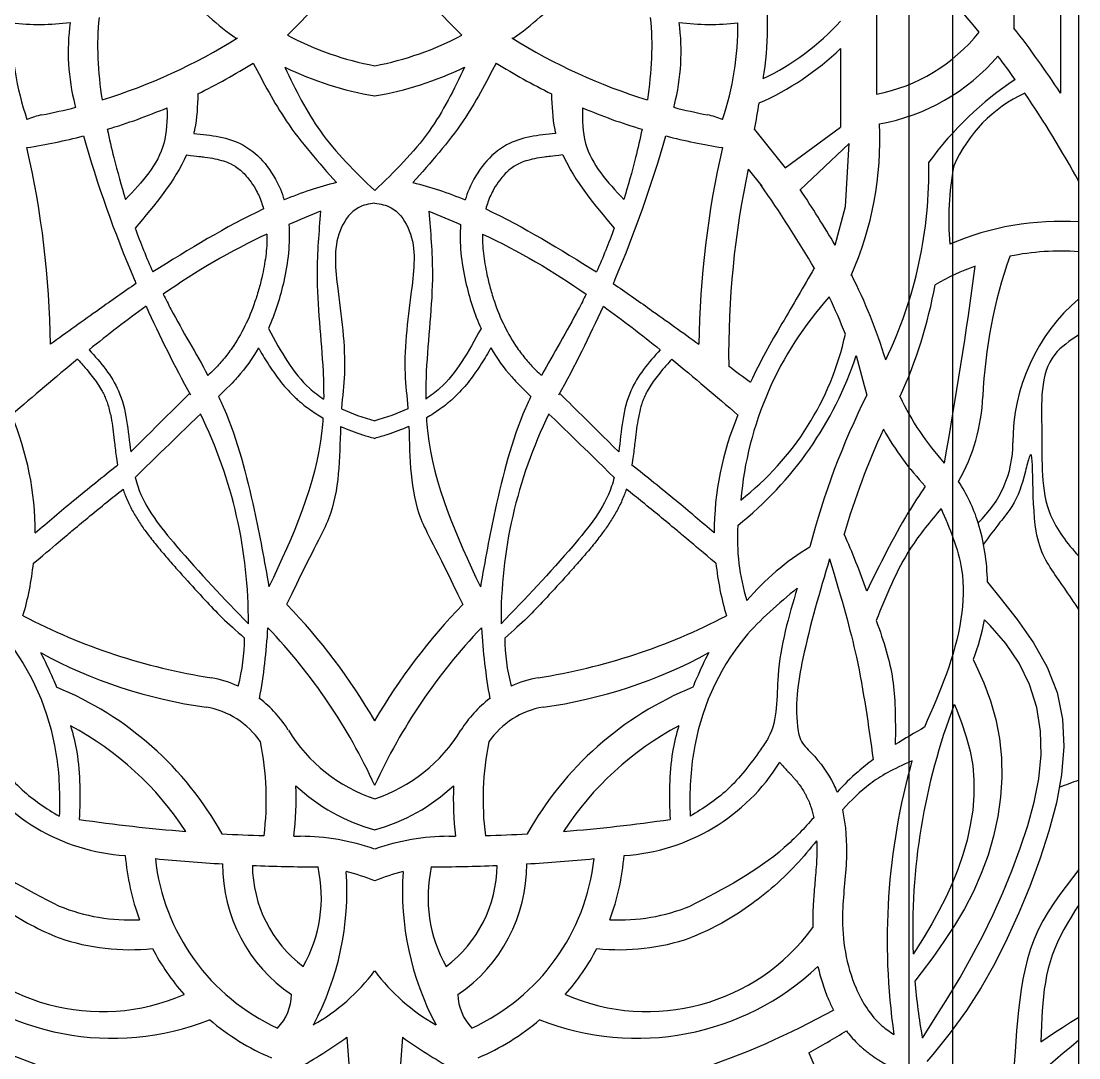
# Model space of a CAD drawing. Header units: millimetres. Extents: x 14385 to 129787, y 107826 to 186798.
# Drawn here: x 32983 to 34195, y 112960 to 114148 of the extents above; entities that cross this region are included whole.
import ezdxf

# ---------------------------------------------------------------- set-up
doc = ezdxf.new("R2010")
doc.units = ezdxf.units.MM
doc.header["$LTSCALE"] = 1000

msp = doc.modelspace()

# ---------------------------------------------------------------- linework, layer by layer
at = {"color": 251}
for p, q in [((34195.2, 112240.5), (34195.2, 115640.5)), ((34174.2, 114239.6), (34174.2, 114065.4)), ((33922.1, 114116.3), (33922.1, 114026.3)), ((33823.6, 114023.8), (33858.4, 113979.9)), ((33858.4, 113979.9), (33922.1, 114026.3)), ((33932.1, 114007.8), (33875.8, 113954.7)), ((33927.7, 113935.3), (33932.1, 114007.8)), ((33816.2, 113978.3), (33831.7, 113958.8)), ((33916, 113891), (33927.7, 113935.3)), ((34195.2, 113278.4), (34195.2, 113473.8)), ((33356.3, 112983.9), (33363.1, 112892.8)), ((33419.9, 112983.9), (33413.1, 112892.8))]:
    msp.add_line(p, q, dxfattribs=at)
at = {"color": 8}
msp.add_lwpolyline([(31400.6, 112190.5), (34050.6, 112190.5), (34050.6, 115690.5), (31400.6, 115690.5)], close=True, dxfattribs=at)
msp.add_lwpolyline([(32775.6, 112240.5), (34000.6, 112240.5), (34000.6, 115640.5), (32775.6, 115640.5), (32775.6, 112240.5)], dxfattribs=at)
at = {"color": 251}
for points in [[(33963.3, 114259.2), (33963.3, 114064.1)], [(34090.4, 113505.2), (34104.8, 113487.6), (34124.6, 113462.2), (34143.1, 113435.7), (34158.9, 113407.9), (34170.3, 113378.7), (34176.4, 113348.2), (34177.9, 113316.7), (34175.3, 113284.6), (34169.4, 113252.2), (34160.9, 113219.8), (34150.5, 113187.8), (34138.9, 113156.5), (34126.5, 113126.2), (34113.2, 113096.8), (34098.9, 113068.3), (34083.3, 113040.8), (34066.4, 113014.3), (34047.8, 112988.7), (34027.8, 112963.9), (34021.1, 112956)], [(34015.8, 112982.9), (34030.5, 113005.9), (34045, 113028.9), (34059, 113052.2), (34072.3, 113075.9), (34085, 113099.9), (34096.9, 113124.4), (34108, 113149.2), (34118.4, 113174.5), (34128, 113200.3), (34136.7, 113226.5), (34144, 113253.1), (34149.3, 113280), (34152, 113307.2), (34151.3, 113334.4), (34146.9, 113361.5), (34138.7, 113387.8), (34126.8, 113412.5), (34111.4, 113435), (34093.5, 113455.5), (34086.9, 113462.1)], [(34074.2, 113416.7), (34077.3, 113410.1), (34086.1, 113389.7), (34093.9, 113369), (34100.2, 113347.8), (34104.4, 113326.1), (34106.7, 113304), (34107, 113281.5), (34105.5, 113259), (34102.3, 113236.5), (34097.5, 113214.3), (34091.2, 113192.5), (34083.4, 113171.2), (34074.3, 113150.7), (34064, 113131), (34052.7, 113111.9), (34040.6, 113093.3), (34027.8, 113075.2), (34014.5, 113057.5), (34007.3, 113048.2)], [(34052.5, 113364.8), (34054.4, 113360.3), (34060.7, 113344.3), (34066.2, 113328.1), (34070.6, 113311.7), (34073.6, 113295.1), (34075, 113278.2), (34074.9, 113261.1), (34073.5, 113243.9), (34070.8, 113226.7), (34067, 113209.6), (34062.1, 113192.7), (34056.4, 113176.1), (34049.8, 113159.8), (34042.6, 113144), (34034.8, 113128.6), (34026.5, 113113.6), (34017.8, 113098.9), (34008.8, 113084.5), (34005.4, 113079.1)], [(34195.2, 113176.1), (34187.8, 113166.5), (34180.5, 113157), (34173.3, 113147.3), (34166.5, 113137.5), (34160.1, 113127.5), (34154.1, 113117.3), (34148.6, 113106.9), (34143.9, 113096.1), (34139.8, 113085), (34136.4, 113073.6), (34133.5, 113062.1), (34131.1, 113050.3), (34129.1, 113038.5), (34127.5, 113026.6), (34126.1, 113014.7), (34124.9, 113002.9), (34123.8, 112991), (34122.9, 112979.2), (34122.1, 112967.4), (34121.2, 112952.8)], [(34195.2, 113135.6), (34190.7, 113128.6), (34186.4, 113121.5), (34182.2, 113114.5), (34178.1, 113107.3), (34174.3, 113100.1), (34170.8, 113092.8), (34167.6, 113085.4), (34164.7, 113077.9), (34162.2, 113070.3), (34160.1, 113062.6), (34158.3, 113054.7), (34156.8, 113046.7), (34155.6, 113038.7), (34154.6, 113030.6), (34153.9, 113022.4), (34153.3, 113014.2), (34152.8, 113005.9), (34152.5, 112997.6), (34151.8, 112978.5), (34167.1, 112989.1), (34176.3, 112995.1), (34185.7, 113001.1), (34195.2, 113006.9)], [(34195.2, 112980.4), (34186.3, 112972.9), (34177.3, 112965.4), (34168.5, 112957.9), (34159.7, 112950.4), (34150.9, 112942.7), (34142.3, 112935), (34133.7, 112927.2), (34125.3, 112919.3), (34117, 112911.3), (34108.8, 112903.2), (34100.8, 112894.9), (34093, 112886.5), (34085.3, 112877.9), (34077.8, 112869.1), (34070.6, 112860.1), (34063.4, 112851), (34056.4, 112841.8), (34052.8, 112837)], [(33885.6, 112966), (33897.2, 112939.4), (33901.4, 112930.2), (33905.8, 112921.3), (33910.7, 112912.7), (33915.9, 112904.5), (33921.7, 112896.8), (33928, 112889.5), (33934.7, 112882.6), (33942, 112876.1), (33949.6, 112870), (33957.6, 112864.2), (33965.9, 112858.7), (33974.6, 112853.5), (33983.4, 112848.5), (33992.5, 112843.6), (34001.7, 112838.9), (34011, 112834.3), (34019.3, 112830.3)]]:
    msp.add_lwpolyline(points, dxfattribs=at)
for centre, radius, start, end in [((34404.3, 114145.7), 283.7, 152.7333, 181.1737), ((33219.3, 113436.3), 1109.4, 39.05, 47.8822), ((33468.6, 114142.7), 369.9, 350.5503, 8.4018), ((33452.7, 114441.7), 385, 222.7718, 234.587), ((33323.5, 114441.7), 385, 305.413, 317.2282), ((33004.4, 114415), 271, 263.0953, 277.3727), ((33307.6, 114142.7), 335.8, 179.4433, 198.6758), ((33281.3, 114112.9), 244.5, 172.1642, 194.4628), ((33494.8, 114112.9), 244.5, 345.5372, 7.8358), ((33771.8, 114415), 271, 262.6273, 276.9047), ((33468.6, 114142.7), 335.8, 341.3242, 0.5567), ((33711.8, 114338.4), 283.8, 295.3836, 317.8071), ((33219.3, 113436.3), 1143.5, 33.3771, 37.9734), ((32883.2, 114683.5), 654.8, 287.0901, 302.0667), ((33452.7, 114441.7), 351, 242.0283, 259.3983), ((33323.5, 114441.7), 351, 280.6017, 297.9717), ((33893, 114683.5), 654.8, 237.9333, 252.9099), ((33925.9, 114258.9), 198.3, 280.8933, 321.4175), ((33698.4, 114350.3), 323.7, 293.7547, 313.7158), ((33925.9, 114258.9), 232.4, 280.0881, 319.4443), ((33219.3, 113436.3), 1109.4, 35.5332, 37.2496), ((32883.2, 114683.5), 688.8, 296.0282, 302.0667), ((33452.7, 114441.7), 385, 244.2152, 260.3502), ((33323.5, 114441.7), 385, 279.6498, 295.7848), ((33893, 114683.5), 688.8, 237.9333, 243.9718), ((34344.2, 113749.9), 398.7, 123.8454, 143.6144), ((24169, 115690.5), 9797.4, 350.20536, 350.38463), ((34202.6, 113916.2), 164.5, 114.9693, 156.3921), ((33219.3, 113436.3), 1109.4, 28.4002, 34.5408), ((32883.2, 114683.5), 654.8, 280.8771, 284.3389), ((34405.5, 114402.9), 1405.5, 194.4628, 194.5766), ((32883.2, 114683.5), 688.8, 286.7474, 292.7933), ((33893, 114683.5), 688.8, 247.2067, 253.2526), ((32370.6, 114402.9), 1405.5, 345.4234, 345.5372), ((33893, 114683.5), 654.8, 255.6611, 259.1229), ((33043.6, 113890.9), 154.1, 103.8454, 110.5635), ((33732.6, 113890.9), 154.1, 69.4365, 76.1546), ((33587, 114011.3), 380.1, 335.9706, 2.8362), ((32883.2, 114683.5), 688.8, 278.8773, 284.3851), ((34405.5, 114402.9), 1405.5, 195.9656, 203.0598), ((32370.6, 114402.9), 1405.5, 336.9402, 344.0344), ((33893, 114683.5), 688.8, 255.6149, 261.1227), ((31957.6, 113765.2), 1058.9, 0.6737, 12.9766), ((34818.6, 113765.2), 1058.9, 167.0234, 179.3263), ((33527.1, 113975.9), 496.2, 334.1914, 1.2178), ((34391, 113919.4), 344.9, 169.5244, 184.5141), ((34818.6, 113765.2), 1024.8, 167.9943, 180.6926), ((32801.1, 113231.3), 1261.4, 30.1006, 35.3036), ((32801.1, 113231.3), 1295.5, 30.6154, 33.9478), ((34174.3, 113597.4), 321, 86.2661, 113.3226), ((34174.3, 113597.4), 287, 85.8221, 101.7176), ((34648.4, 113692.8), 563.8, 160.7839, 177.4596), ((34174.3, 113597.4), 287, 109.9369, 120.0936), ((29066.1, 114539.4), 5055.3, 349.7696, 352.358), ((34456.5, 114424.6), 1460.9, 203.0598, 203.2753), ((32319.7, 114424.6), 1460.9, 336.7247, 336.9402), ((33398, 113584.5), 601.9, 16.9349, 26.9639), ((33510.4, 113938.5), 528.2, 335.2685, 349.8829), ((34203.3, 113565.2), 397, 137.8032, 175.0877), ((33398, 113584.5), 567.8, 21.1378, 25.8272), ((34335.9, 113665.6), 216.3, 130.6045, 180.2312), ((34456.5, 114424.6), 1460.9, 204.3906, 208.8526), ((32319.7, 114424.6), 1460.9, 331.1474, 335.6094), ((33605.2, 113859.8), 330, 307.8368, 347.652), ((33544.2, 113896.5), 417.3, 308.5429, 341.5869), ((37129.1, 114586.4), 3293.2, 194.4497, 195.2672), ((34745.2, 113322), 887, 153.3916, 165.4085), ((34270.6, 113850.2), 310.2, 205.3203, 222.2519), ((33867.4, 113727.5), 218, 330.5988, 357.4596), ((32656.8, 113563.1), 342.1, 359.7358, 22.9723), ((32709.2, 113461.9), 534.1, 359.5279, 26.2073), ((34067, 113461.9), 534.1, 153.7927, 180.4721), ((34119.4, 113563.1), 342.1, 157.0277, 180.2642), ((34745.2, 113322), 852.9, 155.1642, 163.7964), ((34270.6, 113850.2), 344.3, 209.5803, 223.0732), ((33996.1, 113664.2), 123.5, 312.5656, 0.2312), ((33903.6, 113518.6), 184.4, 41.8397, 42.0985), ((33903.6, 113518.6), 184.4, 17.2315, 33.538), ((34046.8, 113555.8), 243, 176.6196, 197.1815), ((33852.7, 113502.8), 237.7, 0.5802, 17.2315), ((34043.3, 113288.4), 300.9, 121.3384, 139.4672), ((32656.8, 113563.1), 342.1, 343.5983, 353.9085), ((34119.4, 113563.1), 342.1, 186.0915, 196.4017), ((32791.7, 112999.8), 689.8, 30.1532, 44.078), ((33984.5, 112999.8), 689.8, 135.922, 149.8468), ((33309.4, 114088.7), 701.6, 242.4622, 261.1021), ((33466.8, 114088.7), 701.6, 278.8979, 297.5378), ((33852.7, 113502.8), 237.7, 338.7705, 350.1529), ((32579.2, 113492.9), 687.7, 349.8459, 356.6514), ((32791.7, 112999.8), 655.7, 24.5482, 43.6952), ((33984.5, 112999.8), 655.7, 136.3048, 155.4518), ((34197, 113492.9), 687.7, 183.3486, 190.1541), ((33025.2, 113441.1), 213.7, 345.0757, 0), ((33751, 113441.1), 213.7, 180, 194.9243), ((33272.5, 113917.3), 560.8, 241.5165, 262.0575), ((33503.7, 113917.3), 560.8, 277.9425, 298.4835), ((33178.6, 113267.7), 129.7, 65.834, 80.1412), ((33597.5, 113267.7), 129.7, 99.8588, 114.166), ((32879, 113030.5), 382.6, 29.1444, 67.8019), ((33897.2, 113030.5), 382.6, 112.1981, 150.8556), ((33178.6, 113267.7), 129.7, 31.5638, 53.3069), ((33597.5, 113267.7), 129.7, 126.6931, 148.4362), ((34721.4, 113107.9), 716.6, 158.9861, 182.2967), ((33178.6, 113267.7), 95.7, 34.7979, 80.1412), ((33597.5, 113267.7), 95.7, 99.8588, 145.2021), ((32870.6, 113023.7), 359.1, 33.0457, 61.9234), ((33905.6, 113023.7), 359.1, 118.0766, 146.9543), ((33446.9, 113432.4), 185.1, 211.5638, 251.4864), ((33329.3, 113432.4), 185.1, 288.5136, 328.4362), ((32936.4, 113256.3), 327.5, 352.6982, 11.6093), ((33839.8, 113256.3), 327.5, 168.3907, 187.3018), ((33116.1, 113417.5), 225.9, 211.6738, 266.4703), ((33660.1, 113417.5), 225.9, 273.5297, 328.3262), ((34734.8, 113094.6), 759.3, 164.2692, 188.1424), ((32936.4, 113256.3), 361.6, 353.2828, 2.478), ((33446.9, 113432.4), 219.1, 227.0748, 254.4449), ((33329.3, 113432.4), 219.1, 285.5551, 312.9252), ((33839.8, 113256.3), 361.6, 177.522, 186.7172), ((33313.7, 115028), 1814, 261.6258, 265.5052), ((33462.4, 115028), 1814, 274.4948, 278.3742), ((33313.7, 115028), 1814, 266.8192, 268.3414), ((33313.7, 115028), 1814, 269.4231, 269.6577), ((33301.3, 112949.8), 264.2, 70.8302, 89.6577), ((33474.9, 112949.8), 264.2, 90.3423, 109.1698), ((33462.4, 115028), 1814, 270.3423, 270.5769), ((33462.4, 115028), 1814, 271.6586, 273.1808), ((33377.6, 113214.6), 276.3, 184.6695, 200.3651), ((33331.7, 115176.3), 1997.4, 264.4001, 266.6194), ((33377.6, 113214.6), 242.3, 186.2059, 245.3968), ((33394.3, 113181.8), 180.5, 179.8377, 235.7393), ((33381.9, 113181.8), 180.5, 304.2607, 0.1623), ((33398.6, 113214.6), 242.3, 294.6032, 353.7941), ((33444.5, 115176.3), 1997.4, 273.3806, 275.5999), ((33398.6, 113214.6), 276.3, 339.6349, 355.3305), ((33331.7, 115176.3), 1997.4, 267.598, 269.7576), ((33394.3, 113181.8), 146.4, 180.4735, 233.0065), ((33166, 113144), 161, 330.5687, 12.5022), ((33029.6, 113151.7), 326.7, 331.9096, 3.8229), ((33301.3, 112949.8), 230.2, 67.8539, 76.3744), ((33474.9, 112949.8), 230.2, 103.6256, 112.1461), ((33746.6, 113151.7), 326.7, 176.1771, 208.0904), ((33610.2, 113144), 161, 167.4978, 209.4313), ((33444.5, 115176.3), 1997.4, 270.2424, 272.402), ((33381.9, 113181.8), 146.4, 306.9935, 359.5265), ((33107.3, 113331.6), 213.4, 247.7639, 273.0267), ((33668.9, 113331.6), 213.4, 266.9733, 292.2361), ((33075.7, 113248.5), 235.3, 216.1777, 293.5142), ((33700.5, 113248.5), 235.3, 246.4858, 323.8223), ((33107.3, 113331.6), 247.5, 250.9537, 276.0391), ((33668.9, 113331.6), 247.5, 263.9609, 289.0463), ((33377.6, 113214.6), 276.3, 207.865, 221.1667), ((33398.6, 113214.6), 276.3, 318.8333, 332.135), ((33087.4, 113285.1), 302.5, 226.7362, 291.6063), ((33688.8, 113285.1), 302.5, 248.3937, 313.2638), ((33202.7, 113199.5), 232.1, 299.7109, 322.9828), ((33573.4, 113199.5), 232.1, 217.0172, 240.2891), ((34721.4, 113107.9), 716.6, 184.7754, 190.0399), ((33235.7, 113034), 57.1, 315.9841, 358.7115), ((33540.5, 113034), 57.1, 181.2885, 224.0159), ((33306.4, 113816), 915.9, 240.9958, 262.5323), ((33469.8, 113816), 915.9, 277.4677, 299.0042), ((33377.6, 113214.6), 276.3, 229.6723, 247.0035), ((33398.6, 113214.6), 276.3, 292.9965, 310.3277), ((33502.3, 113674.6), 805.5, 298.4079, 301.9612), ((33032.9, 113434.6), 554.8, 298.7353, 305.6586), ((33743.3, 113434.6), 554.8, 234.3414, 241.2647)]:
    msp.add_arc(centre, radius, start, end, dxfattribs=at)
for points, knots in [([(33384.1, 114305.2), (33375, 114268.8), (33358.4, 114202.1), (33310.3, 114153.5), (33288, 114131.7)], [0, 0, 0, 0, 110.045901, 201.784367, 201.784367, 201.784367, 201.784367]), ([(33392.1, 114305.2), (33401.2, 114268.8), (33417.8, 114202.1), (33465.9, 114153.5), (33488.1, 114131.7)], [0, 0, 0, 0, 110.045901, 201.784367, 201.784367, 201.784367, 201.784367]), ([(33285.2, 114095), (33297.2, 114069.4), (33323.5, 114016.7), (33365.4, 113975.1), (33388.1, 113953.9)], [9.736536, 9.736536, 9.736536, 9.736536, 58.988042, 113.134042, 113.134042, 113.134042, 113.134042]), ([(33491, 114095), (33479, 114069.4), (33452.7, 114016.7), (33410.8, 113975.1), (33388.1, 113953.9)], [9.736536, 9.736536, 9.736536, 9.736536, 58.988042, 113.134042, 113.134042, 113.134042, 113.134042]), ([(33527.3, 114099.8), (33515.5, 114077.1), (33489.5, 114027.5), (33452.1, 113985.7), (33431.8, 113962.9)], [0, 0, 0, 0, 76.385982, 167.419487, 167.419487, 167.419487, 167.419487]), ([(33185.4, 114064.5), (33185.1, 114050.6), (33184.3, 114035.2), (33181.1, 114020.7), (33180.7, 114019.2)], [8.060073, 8.060073, 8.060073, 8.060073, 49.261126, 53.90202, 53.90202, 53.90202, 53.90202]), ([(33590.8, 114064.5), (33591.1, 114050.6), (33591.8, 114035.2), (33595.1, 114020.7), (33595.4, 114019.2)], [8.060073, 8.060073, 8.060073, 8.060073, 49.261126, 53.90202, 53.90202, 53.90202, 53.90202]), ([(33150, 114048.5), (33150.3, 114034.3), (33149.3, 113994.2), (33121.5, 113963.4), (33102.5, 113943.6)], [10.68156, 10.68156, 10.68156, 10.68156, 51.973874, 129.829474, 129.829474, 129.829474, 129.829474]), ([(33626.2, 114048.5), (33625.9, 114034.3), (33626.9, 113994.2), (33654.7, 113963.4), (33673.6, 113943.6)], [10.68156, 10.68156, 10.68156, 10.68156, 51.973874, 129.829474, 129.829474, 129.829474, 129.829474]), ([(33081.6, 114023.9), (33083.9, 114013), (33090.3, 113985.6), (33097.7, 113959.2), (33102.5, 113943.6)], [605.049537, 605.049537, 605.049537, 605.049537, 623.808942, 652.384226, 652.384226, 652.384226, 652.384226]), ([(33180.7, 114019.2), (33200.5, 114017.1), (33243.1, 114012.5), (33274.1, 113972.4), (33283.1, 113947.1), (33284.3, 113943)], [0, 0, 0, 0, 33.886649, 72.990687, 80.462726, 80.462726, 80.462726, 80.462726]), ([(33595.4, 114019.2), (33575.7, 114017.1), (33533.1, 114012.5), (33502.1, 113972.4), (33493.1, 113947.1), (33491.9, 113943)], [0, 0, 0, 0, 33.886649, 72.990687, 80.462726, 80.462726, 80.462726, 80.462726]), ([(33694.5, 114023.9), (33692.3, 114013), (33685.9, 113985.6), (33678.5, 113959.2), (33673.6, 113943.6)], [605.049537, 605.049537, 605.049537, 605.049537, 623.808942, 652.384226, 652.384226, 652.384226, 652.384226]), ([(33172.3, 113994.6), (33185.6, 113993), (33189.7, 113992.5), (33197.5, 113991.5), (33201.3, 113990.9), (33208.4, 113989.4), (33211.7, 113988.6), (33217.8, 113986.7), (33220.6, 113985.6), (33224.1, 113983.9), (33225, 113983.4), (33226.9, 113982.4), (33227.8, 113981.8), (33230.6, 113979.9), (33232.5, 113978.5), (33237.9, 113973.8), (33241.5, 113970), (33247.1, 113962.6), (33249.3, 113959.2), (33252.7, 113953.2), (33254, 113950.8), (33257.4, 113943.2), (33259.3, 113938), (33260.7, 113932.6)], [1.968634, 1.968634, 1.968634, 1.968634, 9.268067, 9.268067, 16.875546, 16.875546, 24.483026, 24.483026, 32.090505, 32.090505, 35.062223, 35.062223, 38.03394, 38.03394, 43.977376, 43.977376, 55.864247, 55.864247, 64.69854, 64.69854, 70.648921, 70.648921, 82.777765, 82.777765, 82.777765, 82.777765]), ([(33603.9, 113994.6), (33590.6, 113993), (33586.5, 113992.5), (33578.7, 113991.5), (33574.9, 113990.9), (33567.8, 113989.4), (33564.5, 113988.6), (33558.4, 113986.7), (33555.6, 113985.6), (33552.1, 113983.9), (33551.2, 113983.4), (33549.3, 113982.4), (33548.4, 113981.8), (33545.6, 113979.9), (33543.7, 113978.5), (33538.2, 113973.8), (33534.7, 113970), (33529.1, 113962.6), (33526.8, 113959.2), (33523.5, 113953.2), (33522.2, 113950.8), (33518.8, 113943.2), (33516.9, 113938), (33515.5, 113932.6)], [1.968634, 1.968634, 1.968634, 1.968634, 9.268067, 9.268067, 16.875546, 16.875546, 24.483026, 24.483026, 32.090505, 32.090505, 35.062223, 35.062223, 38.03394, 38.03394, 43.977376, 43.977376, 55.864247, 55.864247, 64.69854, 64.69854, 70.648921, 70.648921, 82.777765, 82.777765, 82.777765, 82.777765]), ([(33388.1, 113939.1), (33381.4, 113938.5), (33365.4, 113935.3), (33339.4, 113901.1), (33345.9, 113832.2), (33356.9, 113764.2), (33351.1, 113717.4), (33350.1, 113703.9), (33350.1, 113703.6)], [8.817859, 8.817859, 8.817859, 8.817859, 20.463232, 37.791429, 77.346339, 136.714083, 159.805735, 160.307513, 160.307513, 160.307513, 160.307513]), ([(33388.1, 113939.1), (33394.8, 113938.5), (33410.8, 113935.3), (33436.8, 113901.1), (33430.3, 113832.2), (33419.3, 113764.2), (33425.1, 113717.4), (33426.1, 113703.9), (33426.1, 113703.6)], [8.817859, 8.817859, 8.817859, 8.817859, 20.463232, 37.791429, 77.346339, 136.714083, 159.805735, 160.307513, 160.307513, 160.307513, 160.307513]), ([(33326.1, 113930), (33324.1, 113906.3), (33318.7, 113845.1), (33328.5, 113773.7), (33329.7, 113725.3), (33329.6, 113714.8)], [0, 0, 0, 0, 41.691861, 107.919927, 126.481131, 126.481131, 126.481131, 126.481131]), ([(33450.1, 113930), (33452.1, 113906.3), (33457.5, 113845.1), (33447.7, 113773.7), (33446.5, 113725.3), (33446.6, 113714.8)], [0, 0, 0, 0, 41.691861, 107.919927, 126.481131, 126.481131, 126.481131, 126.481131]), ([(33289.6, 113915), (33291.4, 113893.4), (33286.5, 113852.1), (33273.8, 113812.7), (33266.2, 113795.6)], [97.133851, 97.133851, 97.133851, 97.133851, 135.008597, 167.696997, 167.696997, 167.696997, 167.696997]), ([(33486.6, 113915), (33484.8, 113893.4), (33489.7, 113852.1), (33502.3, 113812.7), (33510, 113795.6)], [97.133851, 97.133851, 97.133851, 97.133851, 135.008597, 167.696997, 167.696997, 167.696997, 167.696997]), ([(33264.6, 113903.9), (33264.6, 113900.5), (33264.6, 113896.9), (33264.1, 113885.6), (33263.2, 113877.7), (33261.1, 113865.6), (33260.4, 113861.6), (33258.9, 113854.9), (33258.3, 113852.2), (33257, 113847), (33256.3, 113844.4), (33254.2, 113836.6), (33252.6, 113831.5), (33247.6, 113816.8), (33243.7, 113807.5), (33235, 113789.7), (33230.1, 113781.3), (33221.5, 113768.8), (33218.1, 113764.4), (33212.8, 113758.1), (33211.1, 113756.1), (33205.4, 113749.9), (33201.2, 113745.9), (33196.9, 113741.9)], [103.258592, 103.258592, 103.258592, 103.258592, 110.390214, 110.390214, 125.836739, 125.836739, 133.551417, 133.551417, 138.579984, 138.579984, 143.60855, 143.60855, 153.665683, 153.665683, 172.983257, 172.983257, 192.30083, 192.30083, 203.585598, 203.585598, 209.089451, 209.089451, 220.670894, 220.670894, 220.670894, 220.670894]), ([(33511.6, 113903.9), (33511.5, 113900.5), (33511.6, 113896.9), (33512.1, 113885.6), (33513, 113877.7), (33515.1, 113865.6), (33515.8, 113861.6), (33517.3, 113854.9), (33517.9, 113852.2), (33519.2, 113847), (33519.9, 113844.4), (33522, 113836.6), (33523.6, 113831.5), (33528.6, 113816.8), (33532.4, 113807.5), (33541.2, 113789.7), (33546.1, 113781.3), (33554.7, 113768.8), (33558.1, 113764.4), (33563.3, 113758.1), (33565.1, 113756.1), (33570.8, 113749.9), (33574.9, 113745.9), (33579.3, 113741.9)], [103.258592, 103.258592, 103.258592, 103.258592, 110.390214, 110.390214, 125.836739, 125.836739, 133.551417, 133.551417, 138.579984, 138.579984, 143.60855, 143.60855, 153.665683, 153.665683, 172.983257, 172.983257, 192.30083, 192.30083, 203.585598, 203.585598, 209.089451, 209.089451, 220.670894, 220.670894, 220.670894, 220.670894]), ([(33891.9, 113864.7), (33879.6, 113843.7), (33854.4, 113800.7), (33829.4, 113757.4), (33819, 113734.3)], [0, 0, 0, 0, 43.007908, 87.745354, 87.745354, 87.745354, 87.745354]), ([(33114.5, 113847.3), (33100.5, 113837.5), (33067.7, 113814.5), (33035.1, 113791.1), (33016.4, 113777.6)], [12.057294, 12.057294, 12.057294, 12.057294, 42.114275, 82.712822, 82.712822, 82.712822, 82.712822]), ([(33661.6, 113847.3), (33675.6, 113837.5), (33708.5, 113814.5), (33741.1, 113791.1), (33759.8, 113777.6)], [12.057294, 12.057294, 12.057294, 12.057294, 42.114275, 82.712822, 82.712822, 82.712822, 82.712822]), ([(33145.7, 113835.1), (33148.6, 113829.3), (33164.6, 113797.9), (33183.2, 113767.4), (33196.9, 113741.9)], [721.257648, 721.257648, 721.257648, 721.257648, 732.801835, 783.725585, 783.725585, 783.725585, 783.725585]), ([(33630.5, 113835.1), (33627.6, 113829.3), (33611.6, 113797.9), (33593, 113767.4), (33579.3, 113741.9)], [721.257648, 721.257648, 721.257648, 721.257648, 732.801835, 783.725585, 783.725585, 783.725585, 783.725585]), ([(33266.2, 113795.6), (33281, 113768.5), (33298.1, 113738.1), (33323.9, 113718.5), (33329.6, 113714.8)], [0.637691, 0.637691, 0.637691, 0.637691, 47.520377, 60.045523, 60.045523, 60.045523, 60.045523]), ([(33510, 113795.6), (33495.2, 113768.5), (33478.1, 113738.1), (33452.3, 113718.5), (33446.6, 113714.8)], [0.637691, 0.637691, 0.637691, 0.637691, 47.520377, 60.045523, 60.045523, 60.045523, 60.045523]), ([(34195.2, 113788.5), (34185, 113781.6), (34149, 113757.4), (34155, 113673.6), (34149.9, 113590.4), (34181.7, 113549.7), (34195.2, 113534.8)], [0, 0, 0, 0, 20.837288, 73.384294, 129.892507, 164.021273, 164.021273, 164.021273, 164.021273]), ([(33060.8, 113771.3), (33074.1, 113756.6), (33102.6, 113723), (33105.3, 113678.4), (33108.4, 113654.3)], [4.53294, 4.53294, 4.53294, 4.53294, 38.600692, 80.597282, 80.597282, 80.597282, 80.597282]), ([(33254.9, 113773.5), (33248, 113761.5), (33237.2, 113746.3), (33224.4, 113732.9), (33209, 113717.9)], [182.157763, 182.157763, 182.157763, 182.157763, 206.372016, 215.144657, 215.144657, 215.144657, 215.144657]), ([(33254.9, 113773.5), (33255.3, 113772.8), (33255.6, 113772.2), (33259.6, 113765.3), (33263.4, 113759), (33271.7, 113746.4), (33276.1, 113740.1), (33286, 113727.9), (33291.3, 113721.9), (33298.6, 113715.1), (33299.9, 113714), (33302.4, 113711.8), (33303.7, 113710.7), (33307.6, 113707.5), (33310.2, 113705.5), (33318.1, 113699.8), (33323.4, 113696.5), (33328.8, 113693.4)], [10.466095, 10.466095, 10.466095, 10.466095, 11.655552, 11.655552, 23.311104, 23.311104, 34.966656, 34.966656, 46.622208, 46.622208, 49.012948, 49.012948, 51.403689, 51.403689, 56.18517, 56.18517, 65.429215, 65.429215, 65.429215, 65.429215]), ([(33521.3, 113773.5), (33520.9, 113772.8), (33520.5, 113772.2), (33516.6, 113765.3), (33512.7, 113759), (33504.5, 113746.4), (33500, 113740.1), (33490.2, 113727.9), (33484.8, 113721.9), (33477.6, 113715.1), (33476.3, 113714), (33473.8, 113711.8), (33472.5, 113710.7), (33468.6, 113707.5), (33466, 113705.5), (33458.1, 113699.8), (33452.8, 113696.5), (33447.3, 113693.4)], [10.466095, 10.466095, 10.466095, 10.466095, 11.655552, 11.655552, 23.311104, 23.311104, 34.966656, 34.966656, 46.622208, 46.622208, 49.012948, 49.012948, 51.403689, 51.403689, 56.18517, 56.18517, 65.429215, 65.429215, 65.429215, 65.429215]), ([(33521.3, 113773.5), (33528.2, 113761.5), (33539, 113746.3), (33551.8, 113732.9), (33567.1, 113717.9)], [182.157763, 182.157763, 182.157763, 182.157763, 206.372016, 215.144657, 215.144657, 215.144657, 215.144657]), ([(33715.4, 113771.3), (33702, 113756.6), (33673.6, 113723), (33670.9, 113678.4), (33667.8, 113654.3)], [4.53294, 4.53294, 4.53294, 4.53294, 38.600692, 80.597282, 80.597282, 80.597282, 80.597282]), ([(33047.6, 113760.6), (33052.4, 113755.2), (33055.3, 113751.9), (33060.3, 113746), (33062.4, 113743.4), (33066.5, 113738.1), (33068.4, 113735.5), (33071.9, 113730.3), (33073.6, 113727.7), (33076, 113723.3), (33077, 113721.5), (33078.7, 113717.9), (33079.5, 113716), (33081, 113712.2), (33081.7, 113710.2), (33083.7, 113703.6), (33084.9, 113698.7), (33086.7, 113689.5), (33087.4, 113685.2), (33088.6, 113676.4), (33089.1, 113671.9), (33090.3, 113661.5), (33091, 113655.6), (33092.2, 113646.2), (33092.7, 113642.7), (33093.3, 113639.3)], [5.663069, 5.663069, 5.663069, 5.663069, 13.471162, 13.471162, 19.798888, 19.798888, 26.126615, 26.126615, 32.454342, 32.454342, 36.786327, 36.786327, 41.244266, 41.244266, 45.702205, 45.702205, 55.733273, 55.733273, 63.825199, 63.825199, 71.917125, 71.917125, 82.046604, 82.046604, 87.756589, 87.756589, 87.756589, 87.756589]), ([(33728.6, 113760.6), (33723.8, 113755.2), (33720.9, 113751.9), (33715.9, 113746), (33713.7, 113743.4), (33709.7, 113738.1), (33707.8, 113735.5), (33704.3, 113730.3), (33702.6, 113727.7), (33700.1, 113723.3), (33699.2, 113721.5), (33697.5, 113717.9), (33696.7, 113716), (33695.2, 113712.2), (33694.5, 113710.2), (33692.4, 113703.6), (33691.3, 113698.7), (33689.5, 113689.5), (33688.8, 113685.2), (33687.6, 113676.4), (33687.1, 113671.9), (33685.8, 113661.5), (33685.2, 113655.6), (33683.9, 113646.2), (33683.4, 113642.7), (33682.9, 113639.3)], [5.663069, 5.663069, 5.663069, 5.663069, 13.471162, 13.471162, 19.798888, 19.798888, 26.126615, 26.126615, 32.454342, 32.454342, 36.786327, 36.786327, 41.244266, 41.244266, 45.702205, 45.702205, 55.733273, 55.733273, 63.825199, 63.825199, 71.917125, 71.917125, 82.046604, 82.046604, 87.756589, 87.756589, 87.756589, 87.756589]), ([(33209, 113717.9), (33211.2, 113713.4), (33230, 113672.2), (33248.8, 113598.5), (33261.8, 113529.2), (33266.9, 113499.7)], [799.540992, 799.540992, 799.540992, 799.540992, 808.1985, 879.599569, 932.243975, 932.243975, 932.243975, 932.243975]), ([(33567.1, 113717.9), (33565, 113713.4), (33546.2, 113672.2), (33527.4, 113598.5), (33514.3, 113529.2), (33509.3, 113499.7)], [799.540992, 799.540992, 799.540992, 799.540992, 808.1985, 879.599569, 932.243975, 932.243975, 932.243975, 932.243975]), ([(33328.8, 113693.4), (33328.5, 113688.4), (33322.7, 113620.9), (33294.6, 113557.8), (33266.9, 113499.7)], [139.015821, 139.015821, 139.015821, 139.015821, 147.915901, 258.850823, 258.850823, 258.850823, 258.850823]), ([(33447.3, 113693.4), (33447.7, 113688.4), (33453.5, 113620.9), (33481.6, 113557.8), (33509.3, 113499.7)], [139.015821, 139.015821, 139.015821, 139.015821, 147.915901, 258.850823, 258.850823, 258.850823, 258.850823]), ([(33349, 113683.5), (33347.6, 113647.1), (33348.2, 113592.7), (33319.9, 113547.7), (33287.2, 113479.6)], [171.975465, 171.975465, 171.975465, 171.975465, 234.826137, 264.547251, 264.547251, 264.547251, 264.547251]), ([(33349, 113683.5), (33357.3, 113679.9), (33365.7, 113676.8), (33378.7, 113672.5), (33383.4, 113671.1), (33388.1, 113669.8)], [76.69814, 76.69814, 76.69814, 76.69814, 90.425928, 90.425928, 98.095952, 98.095952, 98.095952, 98.095952]), ([(33427.2, 113683.5), (33418.9, 113679.9), (33410.5, 113676.8), (33397.5, 113672.5), (33392.8, 113671.1), (33388.1, 113669.8)], [76.69814, 76.69814, 76.69814, 76.69814, 90.425928, 90.425928, 98.095952, 98.095952, 98.095952, 98.095952]), ([(33427.2, 113683.5), (33428.6, 113647.1), (33428, 113592.7), (33456.3, 113547.7), (33489, 113479.6)], [171.975465, 171.975465, 171.975465, 171.975465, 234.826137, 264.547251, 264.547251, 264.547251, 264.547251]), ([(34195.2, 113473.8), (34186.5, 113486.8), (34166.7, 113516), (34137.1, 113557.1), (34145.5, 113678.4), (34131.3, 113621.3), (34123.8, 113597), (34102.7, 113571.4), (34092.1, 113557), (34085.9, 113548.6)], [0, 0, 0, 0, 26.597949, 60.165239, 110.172338, 119.861768, 145.447556, 158.649383, 177.082636, 177.082636, 177.082636, 177.082636]), ([(32998.9, 113561.5), (33013.5, 113574), (33044.6, 113600.3), (33076.4, 113625.8), (33093.3, 113639.3)], [4.266555, 4.266555, 4.266555, 4.266555, 38.049244, 76.064807, 76.064807, 76.064807, 76.064807]), ([(33777.3, 113561.5), (33762.7, 113574), (33731.6, 113600.3), (33699.8, 113625.8), (33682.9, 113639.3)], [4.266555, 4.266555, 4.266555, 4.266555, 38.049244, 76.064807, 76.064807, 76.064807, 76.064807]), ([(33113.5, 113625.1), (33114.4, 113621.7), (33123, 113592.5), (33168.9, 113535), (33215.3, 113486.3), (33243.3, 113457.5)], [97.81775, 97.81775, 97.81775, 97.81775, 104.098584, 151.712117, 223.043071, 223.043071, 223.043071, 223.043071]), ([(33662.6, 113625.1), (33661.8, 113621.7), (33653.2, 113592.5), (33607.3, 113535), (33560.9, 113486.3), (33532.9, 113457.5)], [97.81775, 97.81775, 97.81775, 97.81775, 104.098584, 151.712117, 223.043071, 223.043071, 223.043071, 223.043071]), ([(32997, 113526.8), (33026.8, 113551.7), (33034.7, 113558.4), (33048.9, 113570.4), (33055.3, 113575.7), (33068.1, 113586.2), (33074.5, 113591.4), (33087.2, 113601.7), (33093.4, 113606.7), (33099.7, 113611.7)], [6.912797, 6.912797, 6.912797, 6.912797, 25.223203, 25.223203, 39.969487, 39.969487, 54.715772, 54.715772, 68.883087, 68.883087, 68.883087, 68.883087]), ([(33099.7, 113611.7), (33100.4, 113609.7), (33101.1, 113607.6), (33102.7, 113603.3), (33103.6, 113601), (33105.6, 113596.5), (33106.7, 113594.3), (33109.9, 113587.8), (33112.3, 113583.6), (33117.3, 113575.3), (33119.9, 113571.3), (33125.3, 113563.6), (33128.2, 113559.8), (33134.5, 113551.6), (33138.1, 113547.2), (33143.6, 113540.6), (33145.5, 113538.4), (33149.3, 113533.9), (33151.2, 113531.7), (33155, 113527.3), (33156.9, 113525.1), (33162.7, 113518.6), (33166.6, 113514.2), (33178.2, 113501.4), (33185.9, 113492.9), (33206.1, 113471.4), (33218.6, 113458.5), (33239, 113441.1)], [102.835765, 102.835765, 102.835765, 102.835765, 106.1675, 106.1675, 110.029438, 110.029438, 113.891377, 113.891377, 121.615254, 121.615254, 129.339131, 129.339131, 137.063008, 137.063008, 146.440756, 146.440756, 151.435751, 151.435751, 156.430746, 156.430746, 161.425741, 161.425741, 171.415731, 171.415731, 191.395712, 191.395712, 223.043071, 223.043071, 223.043071, 223.043071]), ([(33676.5, 113611.7), (33675.8, 113609.7), (33675.1, 113607.6), (33673.5, 113603.3), (33672.5, 113601), (33670.6, 113596.5), (33669.5, 113594.3), (33666.3, 113587.8), (33663.9, 113583.6), (33658.9, 113575.3), (33656.3, 113571.3), (33650.8, 113563.6), (33648, 113559.8), (33641.7, 113551.6), (33638.1, 113547.2), (33632.6, 113540.6), (33630.7, 113538.4), (33626.9, 113533.9), (33625, 113531.7), (33621.2, 113527.3), (33619.2, 113525.1), (33613.5, 113518.6), (33609.6, 113514.2), (33598, 113501.4), (33590.2, 113492.9), (33570, 113471.4), (33557.6, 113458.5), (33537.2, 113441.1)], [102.835765, 102.835765, 102.835765, 102.835765, 106.1675, 106.1675, 110.029438, 110.029438, 113.891377, 113.891377, 121.615254, 121.615254, 129.339131, 129.339131, 137.063008, 137.063008, 146.440756, 146.440756, 151.435751, 151.435751, 156.430746, 156.430746, 161.425741, 161.425741, 171.415731, 171.415731, 191.395712, 191.395712, 223.043071, 223.043071, 223.043071, 223.043071]), ([(33779.2, 113526.8), (33749.4, 113551.7), (33741.5, 113558.4), (33727.2, 113570.4), (33720.9, 113575.7), (33708.1, 113586.2), (33701.7, 113591.4), (33689, 113601.7), (33682.7, 113606.7), (33676.5, 113611.7)], [6.912797, 6.912797, 6.912797, 6.912797, 25.223203, 25.223203, 39.969487, 39.969487, 54.715772, 54.715772, 68.883087, 68.883087, 68.883087, 68.883087]), ([(34019.1, 113615), (34012.5, 113605.1), (33987.3, 113566.6), (33967.1, 113525.2), (33952, 113494.7)], [7.131369, 7.131369, 7.131369, 7.131369, 28.179166, 88.067266, 88.067266, 88.067266, 88.067266]), ([(34037.2, 113589.6), (34025, 113574.8), (33993.1, 113536.3), (33974.4, 113489.8), (33962.9, 113461.2)], [0, 0, 0, 0, 57.530252, 149.120124, 149.120124, 149.120124, 149.120124]), ([(34037.2, 113589.6), (34047.1, 113566.8), (34064.6, 113526.4), (34061.1, 113437.3), (34035.9, 113379.4), (34018.2, 113339)], [0, 0, 0, 0, 73.639476, 130.202907, 261.348705, 261.348705, 261.348705, 261.348705]), ([(33952, 113494.7), (33948, 113505.9), (33940.2, 113528), (33930.9, 113549.5), (33926.2, 113560)], [3.952584, 3.952584, 3.952584, 3.952584, 24.853326, 45.16438, 45.16438, 45.16438, 45.16438]), ([(33909.5, 113531.8), (33898.3, 113494.2), (33879.2, 113430.1), (33868.2, 113359), (33876.3, 113321.3), (33895.2, 113303.9), (33909.8, 113283.9), (33916.9, 113267.6), (33918, 113264.6)], [0, 0, 0, 0, 117.980283, 201.393124, 211.384898, 231.343605, 275.546244, 285.080992, 285.080992, 285.080992, 285.080992]), ([(33909.5, 113531.8), (33924, 113483.4), (33944.1, 113413.4), (33954, 113341.1), (33959.4, 113301.8)], [10.09149, 10.09149, 10.09149, 10.09149, 68.520253, 138.3416, 138.3416, 138.3416, 138.3416]), ([(32903.8, 113498.3), (32925, 113480.5), (32983.5, 113431.5), (33025.1, 113333.5), (33027.4, 113260.9), (33026.5, 113236.9)], [0, 0, 0, 0, 48.568417, 133.71745, 176.105459, 176.105459, 176.105459, 176.105459]), ([(32903.8, 113498.3), (32913.5, 113465.7), (32930.1, 113410.1), (32925.2, 113341.8), (32954.3, 113301.2), (32980, 113266.5), (33011.5, 113246), (33026.5, 113236.9)], [0, 0, 0, 0, 60.260147, 102.693024, 112.11655, 147.286483, 177.938547, 177.938547, 177.938547, 177.938547]), ([(33872.4, 113498.3), (33851.2, 113480.5), (33792.6, 113431.5), (33751.1, 113333.5), (33748.8, 113260.9), (33749.7, 113236.9)], [0, 0, 0, 0, 48.568417, 133.71745, 176.105459, 176.105459, 176.105459, 176.105459]), ([(33872.4, 113498.3), (33862.7, 113465.7), (33846, 113410.1), (33850.9, 113341.8), (33821.8, 113301.2), (33796.2, 113266.5), (33764.7, 113246), (33749.7, 113236.9)], [0, 0, 0, 0, 60.260147, 102.693024, 112.11655, 147.286483, 177.938547, 177.938547, 177.938547, 177.938547]), ([(33962.9, 113461.2), (33971.9, 113436.8), (33984.9, 113394.7), (33985, 113350.6), (33984.8, 113319)], [7.88105, 7.88105, 7.88105, 7.88105, 46.999657, 85.175579, 85.175579, 85.175579, 85.175579]), ([(33005.1, 113424.4), (33010.3, 113414.7), (33016.3, 113401.6), (33022.1, 113388.1), (33023.5, 113384.7)], [276.271935, 276.271935, 276.271935, 276.271935, 295.695837, 302.235146, 302.235146, 302.235146, 302.235146]), ([(33771.1, 113424.4), (33765.9, 113414.7), (33759.9, 113401.6), (33754.1, 113388.1), (33752.7, 113384.7)], [276.271935, 276.271935, 276.271935, 276.271935, 295.695837, 302.235146, 302.235146, 302.235146, 302.235146]), ([(33039.6, 113340.6), (33042.5, 113330.7), (33051, 113295.5), (33050.6, 113259.3), (33049.5, 113233.3)], [329.658048, 329.658048, 329.658048, 329.658048, 347.685447, 393.28496, 393.28496, 393.28496, 393.28496]), ([(33736.6, 113340.6), (33733.7, 113330.7), (33725.1, 113295.5), (33725.6, 113259.3), (33726.6, 113233.3)], [329.658048, 329.658048, 329.658048, 329.658048, 347.685447, 393.28496, 393.28496, 393.28496, 393.28496]), ([(33852.3, 113298.9), (33853.1, 113297.9), (33853.8, 113297), (33856.2, 113294.1), (33857.8, 113292.3), (33860.7, 113289.3), (33861.9, 113288), (33863.3, 113286.6), (33863.6, 113286.3), (33864.1, 113285.8), (33864.3, 113285.6), (33864.8, 113285.1), (33865, 113284.9), (33865.6, 113284.2), (33866.1, 113283.7), (33867.4, 113282.3), (33868.2, 113281.3), (33870.6, 113278.5), (33872.2, 113276.6), (33876.5, 113270.8), (33879.1, 113266.9), (33881.9, 113261.8), (33882.6, 113260.5), (33883.7, 113258.3), (33884.1, 113257.3), (33885, 113255.4), (33885.5, 113254.3), (33886.7, 113251.3), (33887.5, 113249.2), (33889.4, 113243.2), (33890.5, 113239.3), (33891.3, 113235.3)], [128.016427, 128.016427, 128.016427, 128.016427, 129.188938, 129.188938, 131.967485, 131.967485, 134.746033, 134.746033, 135.570183, 135.570183, 136.260515, 136.260515, 136.950847, 136.950847, 138.331512, 138.331512, 141.092841, 141.092841, 146.615499, 146.615499, 157.660815, 157.660815, 161.081793, 161.081793, 163.758867, 163.758867, 166.435941, 166.435941, 171.79009, 171.79009, 180.965237, 180.965237, 180.965237, 180.965237]), ([(33959.4, 113301.8), (33953.4, 113297.4), (33938.9, 113285.9), (33925.7, 113272.8), (33918, 113264.6)], [69.413399, 69.413399, 69.413399, 69.413399, 91.602568, 125.241386, 125.241386, 125.241386, 125.241386]), ([(34004, 113300.5), (33981.5, 113290.6), (33955.2, 113276), (33934.1, 113255.2), (33924.2, 113244.3)], [6.103473, 6.103473, 6.103473, 6.103473, 32.959182, 58.848343, 58.848343, 58.848343, 58.848343]), ([(33924.2, 113244.3), (33928.3, 113226.3), (33930.7, 113184.7), (33920.4, 113117.5), (33931.1, 113048.8), (33959.6, 113003.3), (33978.4, 112990.1), (33983.2, 112987.1)], [306.40065, 306.40065, 306.40065, 306.40065, 361.477853, 426.591452, 511.684704, 563.929542, 580.912389, 580.912389, 580.912389, 580.912389]), ([(32884.8, 113235.3), (32895.7, 113223.3), (32935.6, 113180.6), (32988.3, 113153.6), (33026.5, 113134)], [164.761604, 164.761604, 164.761604, 164.761604, 212.925177, 339.928422, 339.928422, 339.928422, 339.928422]), ([(33891.3, 113235.3), (33880.5, 113223.3), (33840.5, 113180.6), (33787.9, 113153.6), (33749.7, 113134)], [164.761604, 164.761604, 164.761604, 164.761604, 212.925177, 339.928422, 339.928422, 339.928422, 339.928422]), ([(32881.6, 113208.8), (32889.1, 113199.5), (32914, 113169.6), (32964.5, 113127.4), (33003.7, 113106.7), (33026.5, 113097.6)], [85.774899, 85.774899, 85.774899, 85.774899, 106.58983, 153.546819, 201.586816, 201.586816, 201.586816, 201.586816]), ([(33894.6, 113208.8), (33887.1, 113199.5), (33862.2, 113169.6), (33811.7, 113127.4), (33772.5, 113106.7), (33749.7, 113097.6)], [85.774899, 85.774899, 85.774899, 85.774899, 106.58983, 153.546819, 201.586816, 201.586816, 201.586816, 201.586816]), ([(33894.6, 113208.8), (33894.7, 113207.8), (33894.7, 113206.7), (33894.9, 113200.6), (33894.9, 113195.4), (33894.6, 113186.4), (33894.4, 113182.6), (33893.8, 113174.7), (33893.5, 113170.6), (33892.5, 113159.4), (33891.8, 113152.1), (33891, 113141), (33890.8, 113137.5), (33890.5, 113131.5), (33890.4, 113129), (33890.3, 113124.4), (33890.2, 113122.2), (33890.2, 113118), (33890.3, 113115.8), (33890.3, 113112.3), (33890.4, 113110.9), (33890.4, 113109.6)], [199.661908, 199.661908, 199.661908, 199.661908, 201.747956, 201.747956, 211.978494, 211.978494, 219.442501, 219.442501, 226.906507, 226.906507, 239.637902, 239.637902, 245.318317, 245.318317, 249.268102, 249.268102, 252.566302, 252.566302, 255.864502, 255.864502, 257.969671, 257.969671, 257.969671, 257.969671]), ([(33896.1, 113064.9), (33896.9, 113061.3), (33897.8, 113057.7), (33900.5, 113047.9), (33902.5, 113041.7), (33905.9, 113032.7), (33907.1, 113029.8), (33910, 113022.9), (33911.9, 113018.9), (33913.9, 113015)], [280.657675, 280.657675, 280.657675, 280.657675, 286.167139, 286.167139, 295.662313, 295.662313, 300.177685, 300.177685, 306.437987, 306.437987, 306.437987, 306.437987]), ([(33928.7, 112991.2), (33932.3, 112986.4), (33936.3, 112981.7), (33942.6, 112975.4), (33944.6, 112973.6), (33947.4, 112971.1), (33948.2, 112970.4), (33949.7, 112969.2), (33950.5, 112968.5), (33952.8, 112966.7), (33954.4, 112965.6), (33958.9, 112962.2), (33961.9, 112960.2), (33969, 112955.7), (33972.9, 112953.4), (33977.1, 112951), (33984.7, 112947.6), (33990.4, 112944.9)], [319.271901, 319.271901, 319.271901, 319.271901, 327.269915, 327.269915, 330.729864, 330.729864, 332.014647, 332.014647, 333.29943, 333.29943, 335.868996, 335.868996, 341.008129, 341.008129, 348.24553, 348.24553, 349.154153, 349.154153, 349.154153, 349.154153])]:
    msp.add_open_spline(points, degree=3, knots=knots, dxfattribs=at)
for points in [[(33072.2, 114152.1), (33068.9, 114121.6), (33070.8, 114089.5), (33075.6, 114057.7)], [(33704, 114152.1), (33707.2, 114121.6), (33705.4, 114089.5), (33700.6, 114057.7)], [(33172.3, 113994.6), (33159, 113964.6), (33136.4, 113937.5), (33113.6, 113910.6)], [(33603.9, 113994.6), (33617.2, 113964.6), (33639.8, 113937.5), (33662.6, 113910.6)], [(33344.4, 113962.9), (33323.8, 113957.9), (33303.9, 113951.1), (33284.3, 113943)], [(33431.8, 113962.9), (33452.4, 113957.9), (33472.3, 113951.1), (33491.9, 113943)], [(33260.7, 113932.6), (33217.1, 113912.2), (33175.4, 113886.4), (33133.7, 113860.5)], [(33326.1, 113930), (33313.9, 113925), (33301.7, 113920.1), (33289.6, 113915)], [(33450.1, 113930), (33462.3, 113925), (33474.5, 113920.1), (33486.6, 113915)], [(33515.5, 113932.6), (33559, 113912.2), (33600.8, 113886.4), (33642.4, 113860.5)], [(33113.6, 113910.6), (33119.7, 113893.6), (33126.4, 113876.9), (33133.7, 113860.5)], [(33662.6, 113910.6), (33656.4, 113893.6), (33649.7, 113876.9), (33642.4, 113860.5)], [(33264.6, 113903.9), (33222.9, 113884.6), (33183.6, 113861.2), (33145.7, 113835.1)], [(33511.6, 113903.9), (33553.3, 113884.6), (33592.6, 113861.2), (33630.5, 113835.1)], [(33126, 113821.3), (33103.9, 113805.3), (33082.2, 113788.6), (33060.8, 113771.3)], [(33650.2, 113821.3), (33672.3, 113805.3), (33694, 113788.6), (33715.4, 113771.3)], [(34195.2, 113534.8), (34195.2, 113619.4), (34195.2, 113703.9), (34195.2, 113788.5)], [(33047.6, 113760.6), (33022.1, 113739.7), (32996.9, 113718.2), (32971.8, 113696.6)], [(33728.6, 113760.6), (33754.1, 113739.7), (33779.3, 113718.2), (33804.4, 113696.6)], [(33793.8, 113752.8), (33802.2, 113746.6), (33810.6, 113740.4), (33819, 113734.3)], [(33176, 113721.4), (33163.5, 113709), (33142.8, 113688.5), (33108.4, 113654.3)], [(33600.2, 113721.4), (33612.7, 113709), (33633.4, 113688.5), (33667.8, 113654.3)], [(33350.1, 113703.6), (33362, 113698.1), (33374.8, 113693.7), (33388.1, 113689.9)], [(33426.1, 113703.6), (33414.2, 113698.1), (33401.3, 113693.7), (33388.1, 113689.9)], [(33188.4, 113697.7), (33171.7, 113681.5), (33147.9, 113658.5), (33113.5, 113625.1)], [(33587.8, 113697.7), (33604.5, 113681.5), (33628.2, 113658.5), (33662.6, 113625.1)], [(34018.2, 113339), (34007, 113332.4), (33995.8, 113325.9), (33984.8, 113319)], [(34195.2, 113278.4), (34187.7, 113275.6), (34180.1, 113272.7), (34172.6, 113269.9)], [(34195.2, 113176.1), (34195.2, 113210.2), (34195.2, 113244.3), (34195.2, 113278.4)]]:
    msp.add_open_spline(points, degree=3, dxfattribs=at)
msp.add_spline([(33248.9, 114099.8), (33286.8, 114033.5), (33344.4, 113962.9)], degree=3, dxfattribs=at)

doc.saveas('drawing.dxf')
